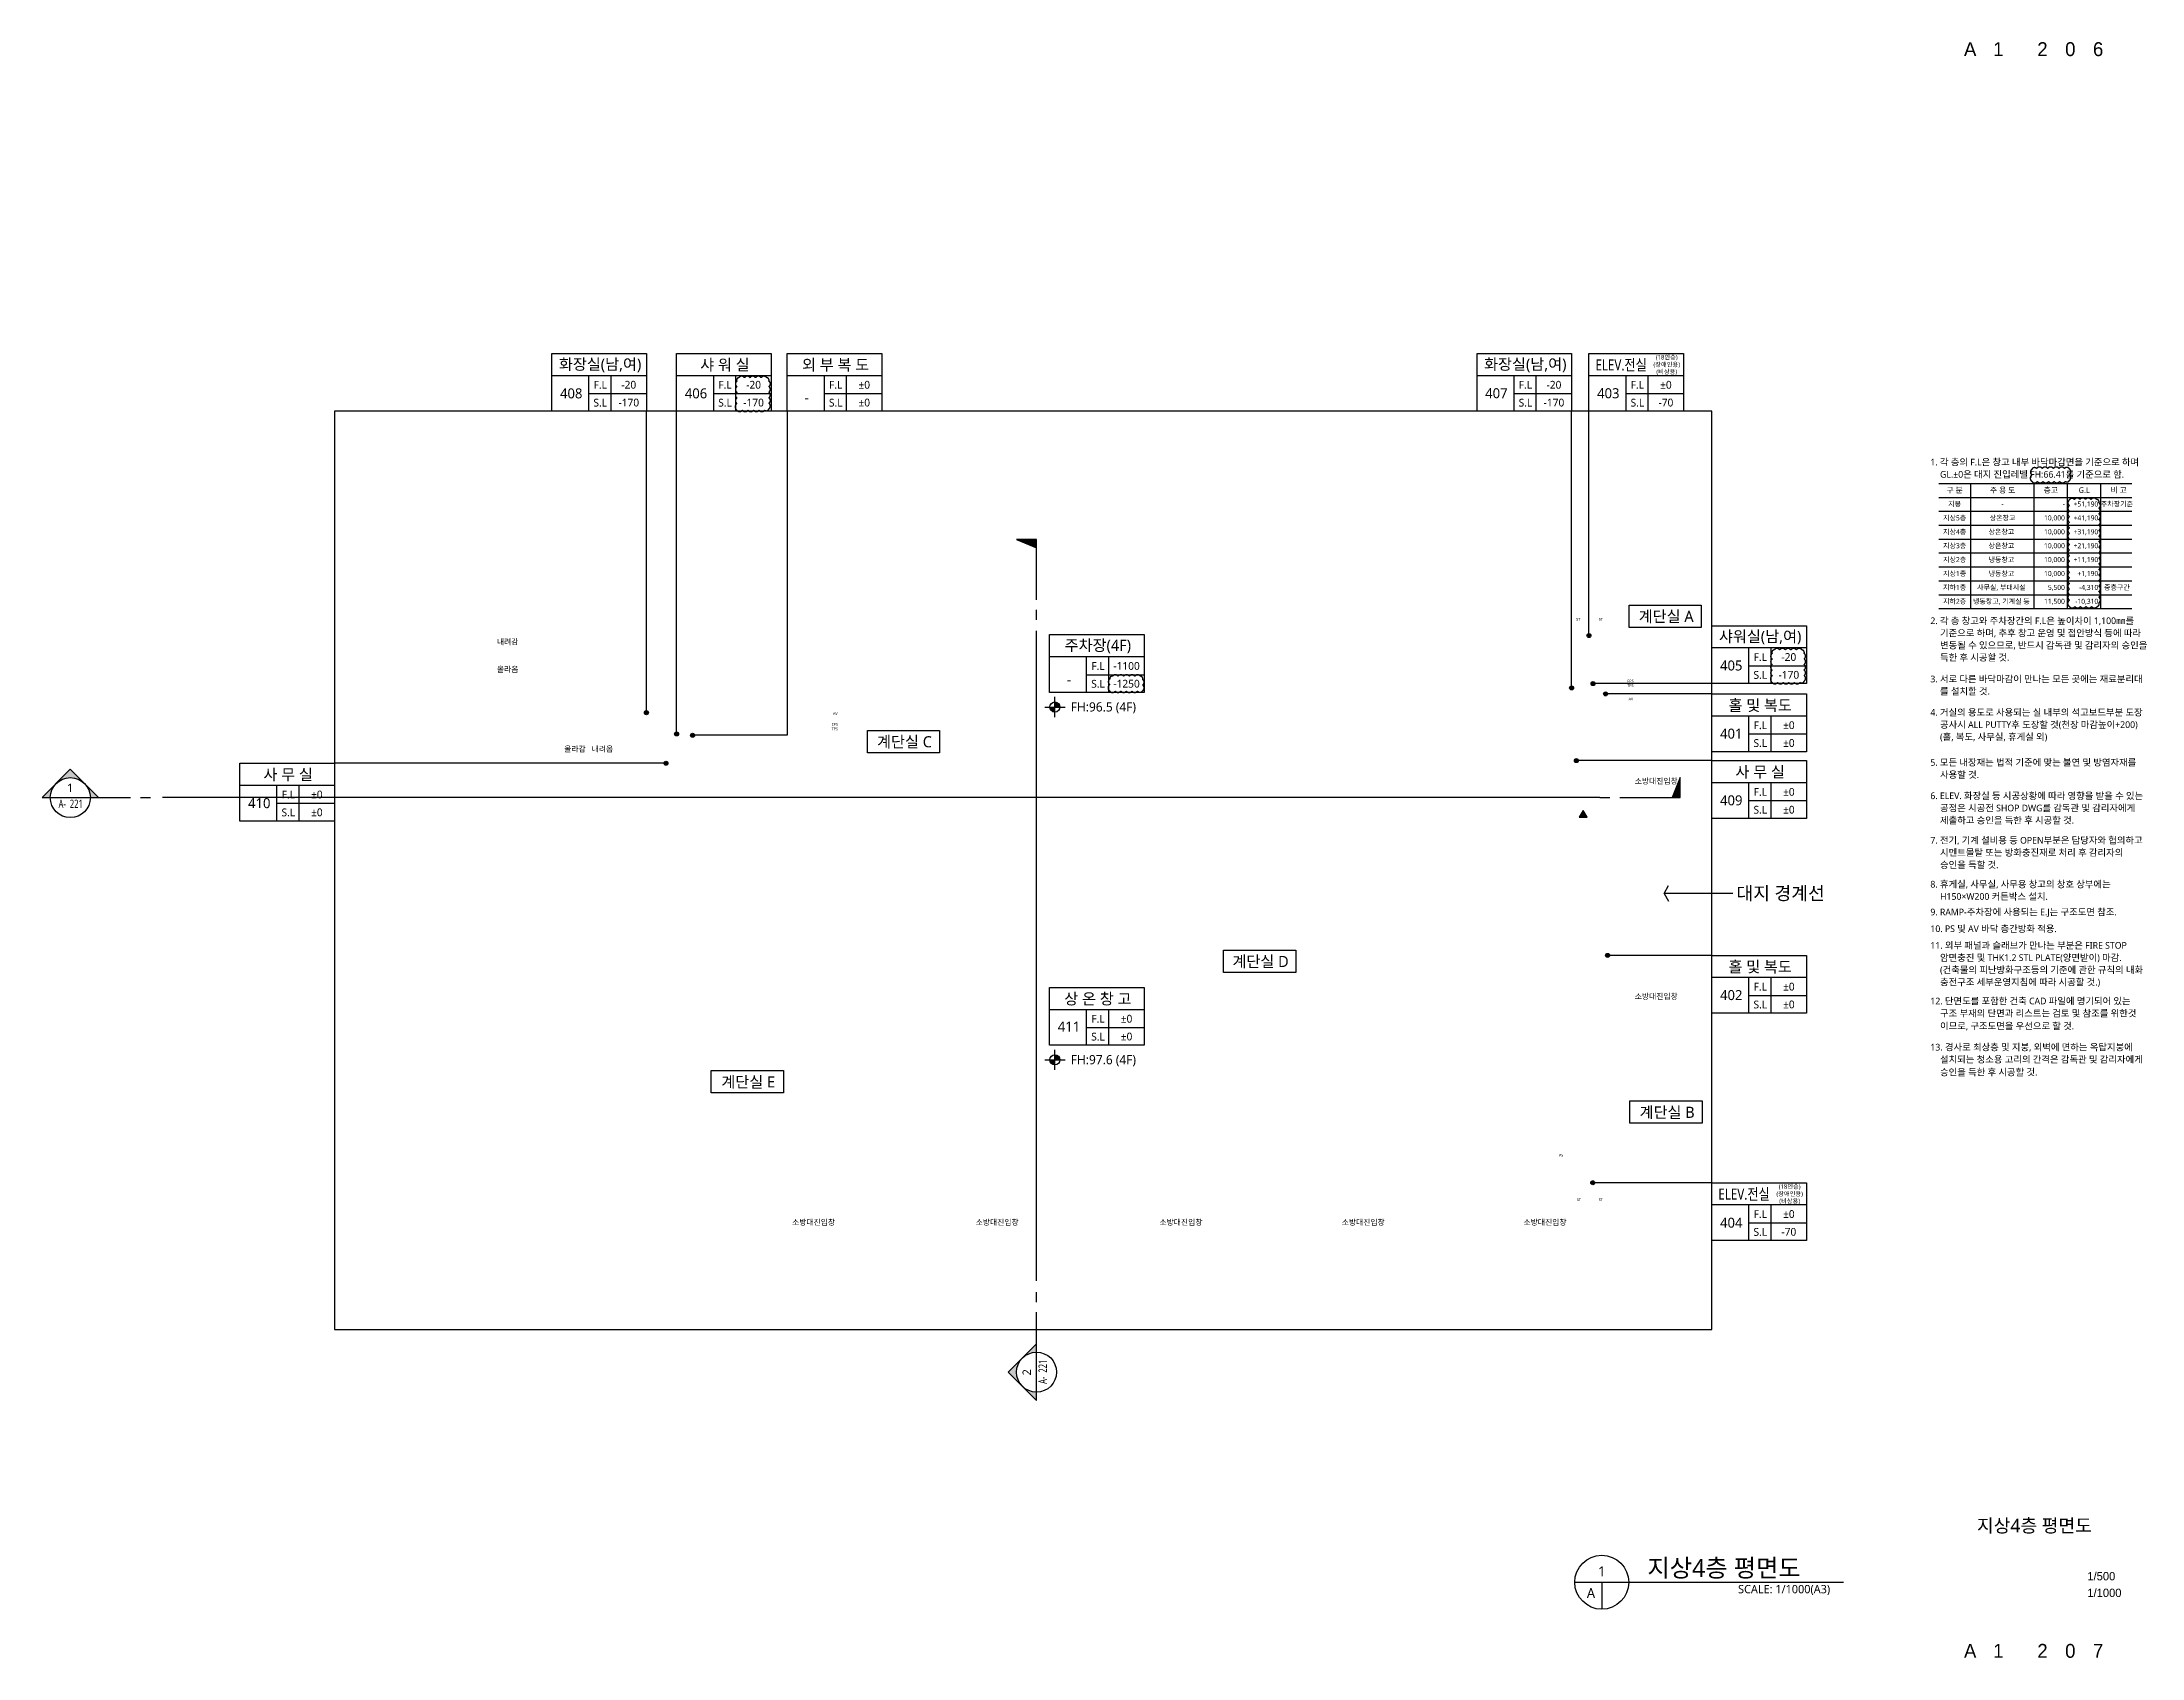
# Model space of a CAD drawing. Header units: millimetres. Extents: x 44005917 to 45882162, y -1242106 to 1898904.
# Drawn here: x 44064527 to 44442040, y -378106 to -87533 of the extents above; entities that cross this region are included whole.
import ezdxf
from ezdxf.enums import TextEntityAlignment as Align

# ---------------------------------------------------------------- set-up
doc = ezdxf.new("R2010")
doc.units = ezdxf.units.MM
doc.header["$LTSCALE"] = 1000
doc.header["$MEASUREMENT"] = 0
doc.linetypes.add('ACAD_ISO03W100', pattern=[30, 12, -18])
doc.layers.get('0').update_dxf_attribs({"linetype": 'CONTINUOUS'})
doc.layers.get('Defpoints').update_dxf_attribs({"color": 171, "linetype": 'CONTINUOUS'})
for name, color, linetype in [('LED', 7, 'CONTINUOUS'), ('SYM', 7, 'CONTINUOUS'), ('SYMBOL', 7, 'CONTINUOUS'), ('TEXT', 3, 'CONTINUOUS'), ('TEXT(MIN)', 7, 'CONTINUOUS'), ('TEXT(노트)', 7, 'CONTINUOUS'), ('TEXT(실명)', 3, 'CONTINUOUS'), ('TEXT-TITLE', 6, 'CONTINUOUS'), ('TEXT-기입', 6, 'CONTINUOUS'), ('TITLE', 7, 'CONTINUOUS')]:
    doc.layers.add(name, color=color, linetype=linetype)
doc.layers.add('VE변경사항적용-20220616', color=10, linetype='CONTINUOUS', plot=False)
doc.styles.add('CGS', font='cgse', dxfattribs={"bigfont": 'cgs'})
doc.styles.add('나눔바른고딕', font='NanumBarunGothic.ttf')

# ---------------------------------------------------------------- blocks, each defined once
blk = doc.blocks.new('A$C04b5f2bb')
at = {"layer": 'SYM', "ltscale": 10000}
h = blk.add_hatch(color=256, dxfattribs=at)
h.dxf.hatch_style = 1
h.paths.add_polyline_path([(2000, 0), (0, 0), (1000, 1732)])
blk.add_lwpolyline([(2000, 0), (0, 0), (1000, 1732), (2000, 0)], dxfattribs=at)
blk = doc.blocks.new('level')
at = {"layer": 'SYMBOL'}
for p, q in [((-4320, 0), (4320, 0)), ((0, 4320), (0, -4320))]:
    blk.add_line(p, q, dxfattribs=at)
blk.add_circle((0, 0), 2160, dxfattribs=at)
for points in [[(-2160, 0), (0, 2160), (-2127, 381), (-376, 2126)], [(-2127, 381), (-376, 2126), (-2030, 748), (-738, 2029)], [(-2030, 748), (-738, 2029), (-1859, 1104), (-1089, 1863)], [(-1859, 1104), (-1089, 1863), (-1659, 1388), (-1386, 1658)], [(0, -2160), (2160, 0), (381, -2127), (2126, -376)], [(381, -2127), (2126, -376), (748, -2030), (2029, -738)], [(748, -2030), (2029, -738), (1104, -1859), (1863, -1089)], [(1104, -1859), (1863, -1089), (1388, -1659), (1658, -1386)]]:
    blk.add_solid(points, dxfattribs=at)
at = {"layer": 'SYMBOL', "linetype": 'Continuous'}
for points in [[(0, 2160), (-2160, 0), (0, 0)], [(2160, 0), (0, 0), (0, -2160)]]:
    blk.add_solid(points, dxfattribs=at)
blk = doc.blocks.new('sadnjfknkfggfhfgh')
at = {"layer": 'TEXT(MIN)'}
for points in [[(43152817, 1561090), (43187500, 1561090)], [(43158517, 1561090), (43158517, 1538590)], [(43169917, 1561090), (43169917, 1538590)], [(43175917, 1561090), (43175917, 1538590)], [(43181917, 1561090), (43181917, 1538590)], [(43152817, 1558590), (43187500, 1558590)], [(43152817, 1556090), (43187500, 1556090)], [(43152817, 1553590), (43187500, 1553590)], [(43152817, 1551090), (43187500, 1551090)], [(43152817, 1548590), (43187500, 1548590)], [(43152817, 1546090), (43187500, 1546090)], [(43152817, 1543590), (43187500, 1543590)], [(43152817, 1541090), (43187500, 1541090)], [(43152817, 1538590), (43187500, 1538590)]]:
    blk.add_lwpolyline(points, dxfattribs=at)
at = {"layer": 'VE변경사항적용-20220616', "linetype": 'ACAD_ISO03W100'}
for points in [[(43169553, 1561457, 0.5205671), (43170553, 1561457, 0.5205671), (43171553, 1561457, 0.5205671), (43172553, 1561457, 0.5205671), (43173553, 1561457, 0.5205671), (43174553, 1561457, 0.5205671), (43175553, 1561457, 0.5205671), (43176324, 1561686, 0.5205671), (43176324, 1562686, 0.5205671), (43176324, 1563686, 0.5205671), (43175411, 1563773, 0.5205671), (43174411, 1563773, 0.5205671), (43173411, 1563773, 0.5205671), (43172411, 1563773, 0.5205671), (43171411, 1563773, 0.5205671), (43170411, 1563773, 0.5205671), (43169553, 1563630, 0.5205671), (43169553, 1562630, 0.5205671)], [(43176283, 1538961, 0.5205671), (43177283, 1538961, 0.5205671), (43178283, 1538961, 0.5205671), (43179283, 1538961, 0.5205671), (43180283, 1538961, 0.5205671), (43181283, 1538961, 0.5205671), (43181611, 1539632, 0.5205671), (43181611, 1540632, 0.5205671), (43181611, 1541632, 0.5205671), (43181611, 1542632, 0.5205671), (43181611, 1543632, 0.5205671), (43181611, 1544632, 0.5205671), (43181611, 1545632, 0.5205671), (43181611, 1546632, 0.5205671), (43181611, 1547632, 0.5205671), (43181611, 1548632, 0.5205671), (43181611, 1549632, 0.5205671), (43181611, 1550632, 0.5205671), (43181611, 1551632, 0.5205671), (43181611, 1552632, 0.5205671), (43181611, 1553632, 0.5205671), (43181611, 1554632, 0.5205671), (43181611, 1555632, 0.5205671), (43181611, 1556632, 0.5205671), (43181611, 1557632, 0.5205671), (43181186, 1558208, 0.5205671), (43180186, 1558208, 0.5205671), (43179186, 1558208, 0.5205671), (43178186, 1558208, 0.5205671), (43177186, 1558208, 0.5205671), (43176283, 1558111, 0.5205671), (43176283, 1557111, 0.5205671), (43176283, 1556111, 0.5205671), (43176283, 1555111, 0.5205671), (43176283, 1554111, 0.5205671), (43176283, 1553111, 0.5205671), (43176283, 1552111, 0.5205671), (43176283, 1551111, 0.5205671), (43176283, 1550111, 0.5205671), (43176283, 1549111, 0.5205671), (43176283, 1548111, 0.5205671), (43176283, 1547111, 0.5205671), (43176283, 1546111, 0.5205671), (43176283, 1545111, 0.5205671), (43176283, 1544111, 0.5205671), (43176283, 1543111, 0.5205671), (43176283, 1542111, 0.5205671), (43176283, 1541111, 0.5205671), (43176283, 1540111, 0.5205671)]]:
    blk.add_lwpolyline(points, format="xyb", close=True, dxfattribs=at)
at = {"layer": 'TEXT(MIN)', "style": '나눔바른고딕'}
for s, p in [('1. 각 층의 F.L은 창고 내부 바닥마감면을 기준으로 하며', (43151304, 1564928)), ('GL.±0은 대지 진입레벨 FH:66.41를 기준으로 함.', (43153044, 1562728)), ('2. 각 층 창고와 주차장간의 F.L은 높이차이 1,100㎜를', (43151304, 1536398)), ('기준으로 하며, 추후 창고 운영 및 접안방식 등에 따라', (43153044, 1534198)), ('변동될 수 있으므로, 반드시 감독관 및 감리자의 승인을', (43153044, 1531998)), ('득한 후 시공할 것.', (43153044, 1529798)), ('3. 서로 다른 바닥마감이 만나는 모든 곳에는 재료분리대', (43151304, 1525928)), ('를 설치할 것.', (43153044, 1523728)), ('4. 거실의 용도로 사용되는 실 내부의 석고보드부분 도장', (43151304, 1519928)), ('공사시 ALL PUTTY후 도장할 것(천장 마감높이+200)', (43153044, 1517728)), ('(홀, 복도, 사무실, 휴게실 외)', (43153044, 1515528)), ('5. 모든 내장재는 법적 기준에 맞는 불연 및 방염자재를', (43151304, 1510928)), ('사용할 것.', (43153044, 1508728)), ('6. ELEV. 화장실 등 시공상황에 따라 영향을 받을 수 있는', (43151304, 1504928)), ('공정은 시공전 SHOP DWG를 감독관 및 감리자에게', (43153044, 1502728)), ('제출하고 승인을 득한 후 시공할 것.', (43153044, 1500528)), ('7. 전기, 기계 설비용 등 OPEN부분은 담당자와 협의하고', (43151304, 1496928)), ('시멘트몰탈 또는 방화충진재로 처리 후 감리자의', (43153044, 1494728)), ('승인을 득할 것.', (43153044, 1492528)), ('8. 휴게실, 사무실, 사무용 창고의 창호 상부에는', (43151304, 1489028)), ('H150×W200 커튼박스 설치.', (43153044, 1486828)), ('9. RAMP-주차장에 사용되는 E.J는 구조도면 참조.', (43151304, 1484028)), ('10. PS 및 AV 바닥 층간방화 적용.', (43151304, 1481028)), ('11. 외부 패널과 슬래브가 만나는 부분은 FIRE STOP', (43151304, 1478028)), ('암면충진 및 THK1.2 STL PLATE(양면받이) 마감.', (43153044, 1475828)), ('(건축물의 피난방화구조등의 기준에 관한 규칙의 내화', (43153044, 1473628)), ('12. 단면도를 포함한 건축 CAD 파일에 명기되어 있는', (43151304, 1468028)), ('충전구조 세부운영지침에 따라 시공할 것.)', (43153044, 1471428)), ('구조 부재의 단면과 리스트는 검토 및 참조를 위한것', (43153044, 1465828)), ('이므로, 구조도면을 우선으로 할 것.', (43153044, 1463528)), ('13. 경사로 최상층 및 지붕, 외벽에 면하는 옥탑지붕에', (43151304, 1459728)), ('설치되는 청소용 고리의 간격은 감독관 및 감리자에게', (43153044, 1457528)), ('승인을 득한 후 시공할 것.', (43153044, 1455228))]:
    blk.add_text(s, height=1200, dxfattribs=at).set_placement(p, align=Align.MIDDLE_LEFT)
for s, height, p in [('구 분', 1000, (43155666, 1559896)), ('주 용 도', 1000, (43164299, 1559896)), ('층고', 1000, (43172962, 1559896)), ('G.L', 1000, (43178962, 1559896)), ('비 고', 1000, (43185143, 1559896)), ('지상5층', 900, (43155666, 1554896)), ('지붕', 900, (43155666, 1557396)), ('상온창고', 900, (43164289, 1554896)), ('-', 900, (43164289, 1557396)), ('주차장기준', 900, (43184845, 1557396)), ('지상4층', 900, (43155666, 1552396)), ('상온창고', 900, (43164070, 1552396)), ('지상3층', 900, (43155666, 1549896)), ('지상2층', 900, (43155666, 1547396)), ('상온창고', 900, (43164070, 1549896)), ('냉동창고', 900, (43164070, 1547396)), ('지상1층', 900, (43155666, 1544896)), ('냉동창고', 900, (43164070, 1544896)), ('지하1층', 900, (43155666, 1542396)), ('지하2층', 900, (43155666, 1539896)), ('냉동창고, 기계실 등', 900, (43164070, 1539896)), ('사무실, 부대시설', 900, (43164070, 1542396)), ('중층구간', 900, (43184845, 1542396))]:
    blk.add_text(s, height=height, dxfattribs=at).set_placement(p, align=Align.MIDDLE_CENTER)
for s, p in [('10,000', (43175487, 1554896)), ('-', (43175487, 1557396)), ('+51,190', (43181487, 1557396)), ('+41,190', (43181487, 1554896)), ('10,000', (43175487, 1552396)), ('+31,190', (43181487, 1552396)), ('10,000', (43175487, 1549896)), ('10,000', (43175487, 1547396)), ('+21,190', (43181487, 1549896)), ('+11,190', (43181487, 1547396)), ('10,000', (43175487, 1544896)), ('+1,190', (43181487, 1544896)), ('11,500', (43175487, 1539896)), ('5,500', (43175487, 1542396)), ('-10,310', (43181487, 1539896)), ('-4,310', (43181487, 1542396))]:
    blk.add_text(s, height=900, dxfattribs=at).set_placement(p, align=Align.MIDDLE_RIGHT)
blk = doc.blocks.new('A$C1A302DD2')
at = {"layer": 'SYM'}
h = blk.add_hatch(color=256, dxfattribs=at)
h.paths.add_polyline_path([(707, 1207), (354, 854, -0.414214), (1061, 854)])
h.paths.add_polyline_path([(354, 854), (0, 500), (207, 500, -0.198912)])
h.paths.add_polyline_path([(1061, 854, -0.198912), (1207, 500), (1414, 500)])
for p, q in [((0, 500), (707, 1207)), ((1414, 500), (707, 1207)), ((0, 500), (207, 500)), ((207, 500), (1207, 500)), ((1207, 500), (2207, 500)), ((2457, 500), (2707, 500))]:
    blk.add_line(p, q, dxfattribs=at)
blk.add_circle((707, 500), 500, dxfattribs=at)
blk = doc.blocks.new('A$C1AFB1B41')
at = {"layer": 'SYM'}
blk.add_hatch(color=256, dxfattribs=at).paths.add_polyline_path([(2000, 500), (1800, 0), (2000, 0)])
for p, q in [((0, 0), (250, 0)), ((500, 0), (2000, 0)), ((2000, 500), (1800, 0)), ((2000, 0), (2000, 500))]:
    blk.add_line(p, q, dxfattribs=at)
blk = doc.blocks.new('A$C3F972117')
at = {"layer": 'Defpoints'}
blk.add_lwpolyline([(5091, -80041), (5091, 36844)], dxfattribs=at)
at = {"layer": 'SYM', "xscale": 7.200000000000009, "yscale": 7.200000000000009, "zscale": 7.200000000000009, "rotation": 90}
for name, p in [('A$C1AFB1B41', (5091, 38844)), ('A$C1A302DD2', (8691, -101532))]:
    blk.add_blockref(name, p, dxfattribs=at)
at = {"layer": 'TEXT', "style": '나눔바른고딕'}
blk.add_text('2', height=1500, rotation=90, dxfattribs=at).set_placement((4078, -97024))
at = {"layer": 'TEXT', "style": '나눔바른고딕', "width": 0.7}
for s, p in [('221', (6954, -96529)), ('A-', (6949, -98556))]:
    blk.add_text(s, height=1500, rotation=90, dxfattribs=at).set_placement(p)
blk = doc.blocks.new('A$C026E477C')
at = {"layer": 'Defpoints'}
blk.add_line((291249, 87230), (32833, 87230), dxfattribs=at)
at = {"layer": 'SYM', "xscale": 7.199999999999998, "yscale": 7.199999999999998, "zscale": 7.199999999999998}
for name, p in [('A$C1A302DD2', (11187, 83630)), ('A$C1AFB1B41', (291249, 87230))]:
    blk.add_blockref(name, p, dxfattribs=at)
at = {"layer": 'TEXT', "style": '나눔바른고딕', "width": 0.7}
for s, p in [('A-', (14163, 85373)), ('221', (16190, 85368))]:
    blk.add_text(s, height=1500, dxfattribs=at).set_placement(p)
at = {"layer": 'TEXT', "style": '나눔바른고딕'}
blk.add_text('1', height=1500, dxfattribs=at).set_placement((15695, 88243))
blk = doc.blocks.new('sdnfjkndfkjgfgfgh')
at = {"layer": 'TEXT(MIN)', "style": '나눔바른고딕'}
for p in [(43098165, 355570, 0), (43098165, 316854, 0), (42946680, 276245, 0), (42979682, 276245, 0), (43012721, 276245, 0), (43045489, 276245, 0), (43078167, 276245, 0)]:
    blk.add_text('소방대진입창', height=1000, dxfattribs=at).set_placement(p, align=Align.MIDDLE_LEFT)
blk = doc.blocks.new('A$C31C7260E')
at = {"layer": 'TITLE'}
for points in [[(0, 0), (0, 4000), (13000, 4000), (13000, 0)], [(13000, 0), (0, 0)]]:
    blk.add_lwpolyline(points, dxfattribs=at)
blk = doc.blocks.new('A$C51E23882')
at = {"layer": 'TITLE'}
blk.add_lwpolyline([(8500, 0), (0, 0), (0, 5200), (8500, 5200)], close=True, dxfattribs=at)
for points in [[(8500, 3200), (0, 3200)], [(3300, 3200), (3300, 0)], [(5300, 3200), (5300, 0)], [(3300, 1600), (8500, 1600)]]:
    blk.add_lwpolyline(points, dxfattribs=at)
at = {"layer": 'TITLE', "style": '나눔바른고딕'}
for s, p in [('F.L', (4352, 2378)), ('S.L', (4352, 778))]:
    blk.add_text(s, height=700, dxfattribs=at).set_placement(p, align=Align.MIDDLE)
blk = doc.blocks.new('지상4층 실명박스')
at = {"layer": 'LED'}
h = blk.add_hatch(color=256, dxfattribs=at)
h.dxf.hatch_style = 1
edge = h.paths.add_edge_path()
edge.add_arc((45251930, -194254), 360, 180, 540, ccw=False)
h = blk.add_hatch(color=256, dxfattribs=at)
h.dxf.hatch_style = 1
edge = h.paths.add_edge_path()
edge.add_arc((45248801, -203671), 360, 180, 540, ccw=False)
h = blk.add_hatch(color=256, dxfattribs=at)
h.dxf.hatch_style = 1
edge = h.paths.add_edge_path()
edge.add_arc((45252655, -202898), 360, 180, 540, ccw=False)
h = blk.add_hatch(color=256, dxfattribs=at)
h.dxf.hatch_style = 1
edge = h.paths.add_edge_path()
edge.add_arc((45254909, -204749), 360, 180, 540, ccw=False)
h = blk.add_hatch(color=256, dxfattribs=at)
h.dxf.hatch_style = 1
edge = h.paths.add_edge_path()
edge.add_arc((45082483, -208138), 360, 180, 540, ccw=False)
h = blk.add_hatch(color=256, dxfattribs=at)
h.dxf.hatch_style = 1
edge = h.paths.add_edge_path()
edge.add_arc((45087917, -211951), 360, 180, 540, ccw=False)
h = blk.add_hatch(color=256, dxfattribs=at)
h.dxf.hatch_style = 1
edge = h.paths.add_edge_path()
edge.add_arc((45090781, -212191), 360, 180, 540, ccw=False)
h = blk.add_hatch(color=256, dxfattribs=at)
h.dxf.hatch_style = 1
edge = h.paths.add_edge_path()
edge.add_arc((45085998, -217219), 360, 180, 540, ccw=False)
h = blk.add_hatch(color=256, dxfattribs=at)
h.dxf.hatch_style = 1
edge = h.paths.add_edge_path()
edge.add_arc((45249665, -216744), 360, 180, 540, ccw=False)
h = blk.add_hatch(color=256, dxfattribs=at)
h.dxf.hatch_style = 1
edge = h.paths.add_edge_path()
edge.add_arc((45255267, -251762), 360, 180, 540, ccw=False)
h = blk.add_hatch(color=256, dxfattribs=at)
h.dxf.hatch_style = 1
edge = h.paths.add_edge_path()
edge.add_arc((45252614, -292651), 360, 180, 540, ccw=False)
at = {"ltscale": 10000}
for points in [[(45082483, -208138), (45082483, -153943)], [(45087917, -211951), (45087917, -153943)], [(45107813, -153943), (45107813, -212191), (45090781, -212191)], [(45248801, -203671), (45248801, -153943)], [(45251924, -194341), (45251924, -153943)], [(45274022, -202898), (45252655, -202898)], [(45274022, -204749), (45254909, -204749)], [(45085998, -217219), (45026406, -217219)], [(45274022, -216744), (45249665, -216744)], [(45274022, -251762), (45255267, -251762)], [(45274022, -292651), (45252614, -292651)]]:
    blk.add_lwpolyline(points, dxfattribs=at)
at = {"layer": 'Defpoints'}
blk.add_lwpolyline([(45026406, -319034), (45274022, -319034), (45274022, -153943), (45026406, -153943)], close=True, dxfattribs=at)
at = {"layer": 'LED'}
for centre in [(45251930, -194254), (45248801, -203671), (45252655, -202898), (45254909, -204749), (45082483, -208138), (45087917, -211951), (45090781, -212191), (45085998, -217219), (45249665, -216744), (45255267, -251762), (45252614, -292651)]:
    blk.add_circle(centre, 360, dxfattribs=at)
at = {"layer": 'VE변경사항적용-20220616', "linetype": 'ACAD_ISO03W100'}
for points in [[(45098740, -153728, 0.5205671), (45099740, -153728, 0.5205671), (45100740, -153728, 0.5205671), (45101740, -153728, 0.5205671), (45102740, -153728, 0.5205671), (45103740, -153728, 0.5205671), (45104509, -153496, 0.5205671), (45104509, -152496, 0.5205671), (45104509, -151496, 0.5205671), (45104509, -150496, 0.5205671), (45104509, -149496, 0.5205671), (45104509, -148496, 0.5205671), (45104109, -147897, 0.5205671), (45103109, -147897, 0.5205671), (45102109, -147897, 0.5205671), (45101109, -147897, 0.5205671), (45100109, -147897, 0.5205671), (45099109, -147897, 0.5205671), (45098740, -148528, 0.5205671), (45098740, -149528, 0.5205671), (45098740, -150528, 0.5205671), (45098740, -151528, 0.5205671), (45098740, -152528, 0.5205671)], [(45284845, -202683, 0.5205671), (45285845, -202683, 0.5205671), (45286845, -202683, 0.5205671), (45287845, -202683, 0.5205671), (45288845, -202683, 0.5205671), (45289845, -202683, 0.5205671), (45290614, -202452, 0.5205671), (45290614, -201452, 0.5205671), (45290614, -200452, 0.5205671), (45290614, -199452, 0.5205671), (45290614, -198452, 0.5205671), (45290614, -197452, 0.5205671), (45290214, -196852, 0.5205671), (45289214, -196852, 0.5205671), (45288214, -196852, 0.5205671), (45287214, -196852, 0.5205671), (45286214, -196852, 0.5205671), (45285214, -196852, 0.5205671), (45284845, -197483, 0.5205671), (45284845, -198483, 0.5205671), (45284845, -199483, 0.5205671), (45284845, -200483, 0.5205671), (45284845, -201483, 0.5205671)], [(45165768, -204233, 0.5205671), (45166768, -204233, 0.5205671), (45167768, -204233, 0.5205671), (45168768, -204233, 0.5205671), (45169768, -204233, 0.5205671), (45170768, -204233, 0.5205671), (45171699, -204164, 0.5205671), (45171699, -203164, 0.5205671), (45171699, -202164, 0.5205671), (45171280, -201583, 0.5205671), (45170280, -201583, 0.5205671), (45169280, -201583, 0.5205671), (45168280, -201583, 0.5205671), (45167280, -201583, 0.5205671), (45166280, -201583, 0.5205671), (45165768, -202071, 0.5205671), (45165768, -203071, 0.5205671)]]:
    blk.add_lwpolyline(points, format="xyb", close=True, dxfattribs=at)
at = {"xscale": 2, "yscale": 2, "zscale": 2}
for p in [(45065483, -153943), (45087917, -153943), (45107813, -153943), (45231801, -153943), (45251924, -153943), (45274022, -202898), (45154964, -204496), (45274022, -215149), (45009406, -227619), (45274022, -227144), (45274022, -262162), (45154964, -267935), (45274022, -303051)]:
    blk.add_blockref('A$C51E23882', p, dxfattribs=at)
for p in [(45259125, -192787), (45122200, -215325), (45186216, -254830), (45094114, -276488), (45259298, -281947)]:
    blk.add_blockref('A$C31C7260E', p)
at = {"layer": 'TEXT(MIN)', "style": '나눔바른고딕'}
for s, p in [('(장애인용)', (45265906, -145924)), ('(18인승)', (45265906, -144624)), ('(비상용)', (45265906, -147224)), ('(장애인용)', (45288004, -295032)), ('(18인승)', (45288004, -293732)), ('(비상용)', (45288004, -296332))]:
    blk.add_text(s, height=800, dxfattribs=at).set_placement(p, align=Align.CENTER)
at = {"layer": 'TEXT(실명)', "style": '나눔바른고딕'}
for s, p in [('화장실(남,여)', (45074159, -145554)), ('샤 워 실', (45096593, -145554)), ('외 부 복 도', (45116489, -145554)), ('화장실(남,여)', (45240477, -145554)), ('계단실 A', (45265801, -190799)), ('주차장(4F)', (45163640, -196108)), ('샤워실(남,여)', (45282698, -194510)), ('홀 및 복도', (45282698, -206761)), ('계단실 C', (45128876, -213337)), ('사 무 실', (45018081, -219231)), ('사 무 실', (45282698, -218756)), ('계단실 D', (45192892, -252842)), ('홀 및 복도', (45282698, -253774)), ('상 온 창 고', (45163640, -259547)), ('계단실 E', (45100789, -274500)), ('계단실 B', (45265973, -279959))]:
    blk.add_text(s, height=2000, dxfattribs=at).set_placement(p, align=Align.MIDDLE)
at = {"layer": 'TEXT(실명)', "style": '나눔바른고딕', "width": 0.8}
for p in [(45257704, -145554), (45279802, -294662)]:
    blk.add_text('ELEV.전실', height=2000, dxfattribs=at).set_placement(p, align=Align.MIDDLE)
at = {"layer": 'TEXT-기입', "style": '나눔바른고딕'}
for s, height, p in [('408', 1800, (45068966, -150716)), ('-20', 1400, (45079315, -149167)), ('406', 1800, (45091400, -150716)), ('-20', 1400, (45101749, -149167)), ('±0', 1400, (45121645, -149167)), ('407', 1800, (45235284, -150687)), ('-20', 1400, (45245633, -149167)), ('403', 1800, (45255407, -150687)), ('±0', 1400, (45265756, -149167)), ('-170', 1400, (45079315, -152367)), ('-170', 1400, (45101749, -152367)), ('-', 1800, (45111296, -151452)), ('±0', 1400, (45121645, -152367)), ('-170', 1400, (45245633, -152367)), ('-70', 1400, (45265756, -152367)), ('-1100', 1400, (45168797, -199720)), ('405', 1800, (45277505, -199642)), ('-20', 1400, (45287855, -198122)), ('-', 1800, (45158447, -202167)), ('-1250', 1400, (45168797, -202920)), ('-170', 1400, (45287855, -201322)), ('401', 1800, (45277505, -211893)), ('±0', 1400, (45287855, -210373)), ('±0', 1400, (45287855, -213573)), ('±0', 1400, (45023238, -222843)), ('±0', 1400, (45287855, -222368)), ('410', 1800, (45012888, -224393)), ('±0', 1400, (45023238, -226043)), ('409', 1800, (45277505, -223888)), ('±0', 1400, (45287855, -225568)), ('±0', 1400, (45287855, -257386)), ('402', 1800, (45277505, -258906)), ('±0', 1400, (45287855, -260586)), ('411', 1800, (45158447, -264562)), ('±0', 1400, (45168797, -263159)), ('±0', 1400, (45168797, -266359)), ('±0', 1400, (45287855, -298275)), ('404', 1800, (45277505, -299834)), ('-70', 1400, (45287855, -301475))]:
    blk.add_text(s, height=height, dxfattribs=at).set_placement(p, align=Align.MIDDLE)
blk = doc.blocks.new('SJDNKGJNFKDGDFGDFG')
at = {"layer": 'TEXT(MIN)', "style": '나눔바른고딕'}
for s, p in [('내려감', (36436565, -801190)), ('올라옴', (36436565, -806140)), ('올라감', (36448666, -820461)), ('내려옴', (36453616, -820461))]:
    blk.add_text(s, height=1000, dxfattribs=at).set_placement(p, align=Align.MIDDLE_LEFT)

msp = doc.modelspace()

# ---------------------------------------------------------------- linework, layer by layer
at = {"layer": 'LED'}
for points in [[(44356114.7, -240616.7), (44356937.5, -239191.5)], [(44368489.6, -240616.7), (44356114.7, -240616.7), (44356937.5, -242041.9)]]:
    msp.add_lwpolyline(points, dxfattribs=at)
at = {"layer": 'SYM'}
for p, q in [((44340071, -364485.4), (44388397.5, -364485.4)), ((44344919.5, -364485.4), (44344919.5, -369333.9))]:
    msp.add_line(p, q, dxfattribs=at)
msp.add_circle((44344919.5, -364485.4), 4848.5, dxfattribs=at)

# ---------------------------------------------------------------- block references
for name, p in [('SJDNKGJNFKDGDFGDFG', (7709735.9, 605806)), ('지상4층 실명박스', (-909303.3, 0)), ('sadnjfknkfggfhfgh', (1252690.1, -1728000)), ('A$C3F972117', (44238217.3, -230261.9)), ('A$C026E477C', (44053339.9, -310632.2)), ('sdnfjkndfkjgfgfgh', (1252690.1, -576000))]:
    msp.add_blockref(name, p)
at = {"ltscale": 10000, "xscale": -0.7, "yscale": 0.7, "zscale": 0.7, "rotation": 240.0000000000409}
msp.add_blockref('A$C04b5f2bb', (44340876.2, -226927.2), dxfattribs=at)
at = {"layer": 'SYMBOL', "xscale": 0.420096875048906, "yscale": 0.420096875048906, "zscale": 0.420096875048906, "rotation": 90}
for p in [(44246619.7, -207113.2), (44246619.7, -270552.2)]:
    msp.add_blockref('level', p, dxfattribs=at)

# ---------------------------------------------------------------- texts
at = {"layer": 'SYMBOL', "style": '나눔바른고딕'}
for s, p in [('FH:96.5 (4F)', (44249455.4, -207909.4)), ('FH:97.6 (4F)', (44249455.4, -271348.4))]:
    msp.add_text(s, height=1650, dxfattribs=at).set_placement(p)
at = {"layer": 'TEXT', "style": '나눔바른고딕'}
for s, p in [('1', (44344919.5, -362546)), ('A', (44342980.1, -366424.8))]:
    msp.add_text(s, height=1800, dxfattribs=at).set_placement(p, align=Align.MIDDLE)
msp.add_text('지상4층 평면도', height=3200, dxfattribs=at).set_placement((44353119.4, -363515.7))
msp.add_text('SCALE: 1/1000(A3)', height=1500, dxfattribs=at).set_placement((44385980, -364970.2), align=Align.TOP_RIGHT)
at = {"layer": 'TEXT(MIN)', "style": '나눔바른고딕'}
for s, p in [('ST', (44340701.4, -191344.9)), ('ST', (44344734.1, -191344.9)), ('TPS', (44350085.7, -203248.7)), ('EPS', (44350085.7, -202448.7)), ('AV', (44350164.1, -205656.8)), ('TPS', (44207052.7, -211033.6)), ('EPS', (44207052.7, -210233.6)), ('AV', (44207131.1, -208274.9)), ('PS', (44337619.2, -287706.6)), ('ST', (44340816.2, -295693.7)), ('ST', (44344747.1, -295693.7))]:
    msp.add_text(s, height=500, dxfattribs=at).set_placement(p, align=Align.MIDDLE_CENTER)
at = {"layer": 'TEXT(노트)', "style": '나눔바른고딕'}
msp.add_text('대지 경계선', height=2400, dxfattribs=at).set_placement((44369139.5, -241798))
at = {"layer": 'TEXT-TITLE', "style": '나눔바른고딕'}
msp.add_text('지상4층 평면도', height=2400, dxfattribs=at).set_placement((44422706, -355494.2), align=Align.CENTER)
at = {"layer": 'TEXT-기입', "style": 'CGS'}
for s, p in [('A', (44411152.3, -88820.5)), ('1', (44416215.1, -88820.5)), ('2', (44424152.3, -88820.5)), ('0', (44429152.3, -88820.5)), ('6', (44434152.3, -88820.5)), ('A', (44411152.3, -376820.5)), ('1', (44416215.1, -376820.5)), ('2', (44424152.3, -376820.5)), ('0', (44429152.3, -376820.5)), ('7', (44434152.3, -376820.5))]:
    msp.add_text(s, height=2500, dxfattribs=at).set_placement(p, align=Align.MIDDLE_CENTER)
for s, p in [('1/500', (44432215.4, -364589.1)), ('1/1000', (44432215.4, -367589.1))]:
    msp.add_text(s, height=1500, dxfattribs=at).set_placement(p, align=Align.BOTTOM_LEFT)

doc.saveas('drawing.dxf')
